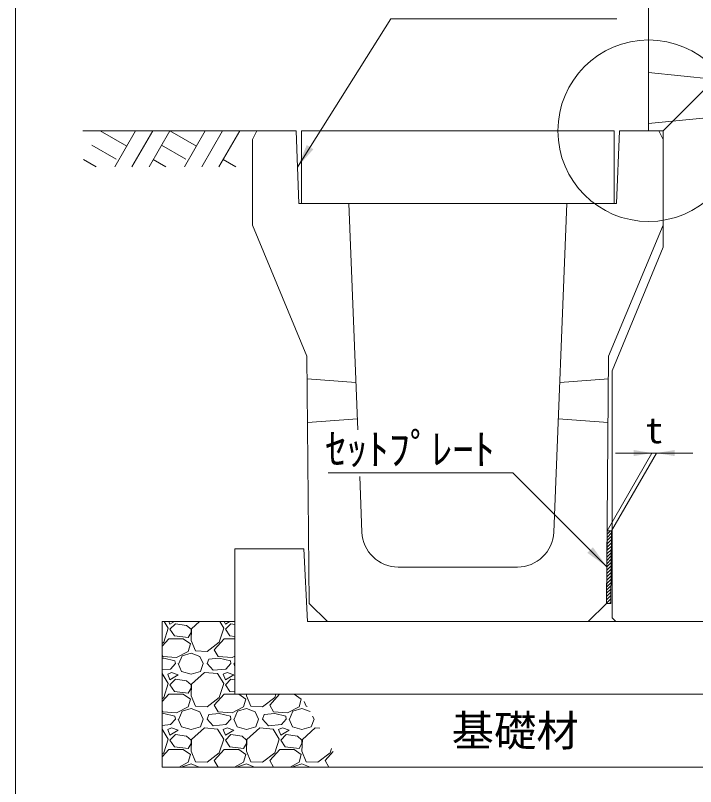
# Model space of a CAD drawing. Units: millimetres at full size; details may follow other scales. Extents: x 141358 to 163867, y 48648 to 57617.
# Drawn here: x 141958 to 142894, y 54114 to 55175 of the extents above; entities that cross this region are included whole.
import ezdxf
from ezdxf.enums import TextEntityAlignment as Align

# ---------------------------------------------------------------- set-up
doc = ezdxf.new("R2010")
doc.units = ezdxf.units.MM
doc.header["$LTSCALE"] = 20
doc.linetypes.add('DASHED', pattern=[7.5, 6, -1.5])
for name, color, linetype, lineweight in [('0_2', 7, 'Continuous', 9), ('セットプレート', 1, 'Continuous', 9), ('図枠', 7, 'Continuous', 5), ('寸法線', 7, 'Continuous', 13), ('引出線', 4, 'Continuous', 9), ('本体', 2, 'Continuous', 20), ('ﾊｯﾁﾝｸﾞ', 7, 'Continuous', 5)]:
    doc.layers.add(name, color=color, linetype=linetype, lineweight=lineweight)
doc.styles.add('ＭＳ ゴシック', font='')
doc.styles.get('ＭＳ ゴシック').set_extended_font_data('MS Gothic')

# ---------------------------------------------------------------- blocks, each defined once
blk = doc.blocks.new('filled_arrow')
at = {"color": 0, "linetype": 'Continuous', "lineweight": -2}
blk.add_solid([(7.5, 1.25), (0, 0), (7.5, -1.25)], dxfattribs=at)

msp = doc.modelspace()

# ---------------------------------------------------------------- hatches: boundary and pattern name
at = {"layer": 'ﾊｯﾁﾝｸﾞ'}
h = msp.add_hatch(dxfattribs=at)
h.set_pattern_fill('USER', color=256, style=0, pattern_type=2)
h.set_pattern_definition([(45, (166405.76, 69159.76), (-2.24506, 2.24506), [])])
h.paths.add_polyline_path([(142778.17, 54466.02), (142772.17, 54466.07), (142771.31, 54366.08), (142777.31, 54366.03)])

# ---------------------------------------------------------------- linework, layer by layer
at = {"layer": '0_2', "lineweight": 20}
for p, q in [((142290.24, 55016.08), (142051.09, 55016.08)), ((142160.17, 54341.08), (142160.17, 54141.08)), ((142260.17, 54241.08), (143031.24, 54241.08)), ((142160.17, 54141.08), (143131.24, 54141.08))]:
    msp.add_line(p, q, dxfattribs=at)
at = {"layer": '0_2'}
for p, q in [((142772.17, 54466.07), (142833.8, 54572.82)), ((142778.17, 54466.02), (142839.83, 54572.82)), ((142783.8, 54572.82), (142889.83, 54572.82))]:
    msp.add_line(p, q, dxfattribs=at)
at = {"layer": '0_2', "lineweight": 13}
for p, q in [((142160.17, 54341.08), (142260.17, 54341.08)), ((142260.17, 54341.08), (142260.17, 54241.08))]:
    msp.add_line(p, q, dxfattribs=at)
at = {"layer": 'セットプレート', "lineweight": 20}
for p, q in [((142772.17, 54466.07), (142771.31, 54366.08)), ((142772.17, 54466.07), (142778.17, 54466.02)), ((142778.17, 54466.02), (142777.31, 54366.03)), ((142771.31, 54366.08), (142777.31, 54366.03))]:
    msp.add_line(p, q, dxfattribs=at)
at = {"layer": '図枠', "lineweight": 20}
msp.add_line((141958.25, 48947.88), (141958.25, 57257.88), dxfattribs=at)
at = {"layer": '寸法線', "lineweight": 9}
msp.add_line((142849.24, 55016.08), (143117.42, 55284.25), dxfattribs=at)
msp.add_circle((142829.24, 55016.08), 124.8, dxfattribs=at)
at = {"layer": '引出線'}
for points in [[(142346.24, 54966.08), (142474.78, 55170.08), (142785.54, 55170.08)], [(142771.74, 54416.47), (142642.59, 54545.63), (142388.48, 54545.63)]]:
    msp.add_lwpolyline(points, dxfattribs=at)
at = {"layer": '本体', "linetype": 'DASHED', "lineweight": 9}
for p, q in [((142829.24, 55096.08), (142929.24, 55086.08)), ((142829.24, 55026.08), (142929.24, 55036.08)), ((142359.51, 54675.08), (142426.58, 54670.08)), ((142773.97, 54675.08), (142706.9, 54670.08)), ((142428.58, 54620.08), (142360.02, 54615.08)), ((142704.9, 54620.08), (142773.46, 54615.08))]:
    msp.add_line(p, q, dxfattribs=at)
at = {"layer": '本体'}
for p, q in [((142290.24, 55016.08), (142284.24, 55004.08)), ((142290.24, 55016.08), (142344.24, 55016.08)), ((142344.24, 55016.08), (142348.24, 54916.08)), ((142351.74, 55016.08), (142781.74, 55016.08)), ((142351.74, 55016.08), (142351.74, 54916.08)), ((142781.74, 55016.08), (142781.74, 54916.08)), ((142789.24, 55016.08), (142785.24, 54916.08)), ((142789.24, 55016.08), (142843.24, 55016.08)), ((142843.24, 55016.08), (142849.24, 55004.08)), ((142284.24, 55004.08), (142284.24, 54886.08)), ((142849.24, 55004.08), (142849.24, 54886.08)), ((142348.24, 54916.08), (142416.74, 54916.08)), ((142351.74, 54916.08), (142781.74, 54916.08)), ((142416.74, 54916.08), (142429.19, 54604.89)), ((142698.66, 54464.08), (142716.74, 54916.08)), ((142716.74, 54916.08), (142785.24, 54916.08)), ((142284.24, 54886.08), (142359.24, 54706.08)), ((142849.24, 54886.08), (142774.24, 54706.08)), ((142359.24, 54706.08), (142362.17, 54366.08)), ((142771.31, 54366.08), (142774.24, 54706.08)), ((142431.77, 54540.43), (142434.82, 54464.08)), ((142260.17, 54441.08), (142260.17, 54241.08)), ((142355.17, 54441.08), (142260.17, 54441.08)), ((142355.17, 54441.08), (142360.17, 54341.08)), ((142484.78, 54416.08), (142648.7, 54416.08)), ((142362.17, 54366.08), (142387.39, 54341.08)), ((142746.09, 54341.08), (142771.31, 54366.08)), ((142360.17, 54341.08), (142931.24, 54341.08)), ((142387.39, 54341.08), (142746.09, 54341.08)), ((142260.17, 54241.08), (143031.24, 54241.08))]:
    msp.add_line(p, q, dxfattribs=at)
msp.add_lwpolyline([(142849.24, 54856.08), (142849.24, 55016.08), (142829.24, 55016.08), (142829.24, 55611.08), (142834.24, 55616.08), (142929.24, 55616.08), (142929.24, 54341.08), (142784.24, 54341.08), (142779.24, 54346.08), (142779.24, 54686.08)], close=True, dxfattribs=at)
for centre, start, end in [((142484.78, 54466.08), 182.29061, 270), ((142648.7, 54466.08), 270, 357.70939)]:
    msp.add_arc(centre, 50, start, end, dxfattribs=at)
at = {"layer": 'ﾊｯﾁﾝｸﾞ', "lineweight": 9}
for p, q in [((142074.71, 55016.08), (142111.28, 54994.97)), ((142123.47, 55016.08), (142094.82, 54966.46)), ((142147.09, 55016.08), (142118.44, 54966.46)), ((142170.71, 55016.08), (142142.06, 54966.46)), ((142170.71, 55016.08), (142207.27, 54994.97)), ((142219.46, 55016.08), (142190.81, 54966.46)), ((142243.09, 55016.08), (142214.44, 54966.46)), ((142266.71, 55016.08), (142238.06, 54966.46)), ((142063.29, 54996.29), (142096.7, 54977)), ((142159.28, 54996.29), (142192.7, 54977)), ((142051.86, 54976.51), (142069.28, 54966.46)), ((142147.86, 54976.51), (142165.28, 54966.46)), ((142243.86, 54976.51), (142261.28, 54966.46))]:
    msp.add_line(p, q, dxfattribs=at)
at = {"layer": 'ﾊｯﾁﾝｸﾞ'}
for p, q in [((142168.57, 54332), (142163.02, 54341.08)), ((142169.36, 54341.08), (142170.86, 54337.33)), ((142170.86, 54337.33), (142177.1, 54341.08)), ((142211.35, 54341.08), (142200.57, 54331.24)), ((142244.77, 54332), (142239.22, 54341.08)), ((142245.56, 54341.08), (142247.06, 54337.33)), ((142247.06, 54337.33), (142253.3, 54341.08)), ((142162.47, 54312.95), (142168.57, 54332)), ((142178.48, 54338.09), (142170.86, 54330.47)), ((142170.86, 54330.47), (142176.95, 54321.33)), ((142193.72, 54335.81), (142178.48, 54338.09)), ((142199.81, 54330.47), (142193.72, 54335.81)), ((142200.57, 54331.24), (142199.81, 54315.23)), ((142199.81, 54325.9), (142199.81, 54330.47)), ((142238.67, 54312.95), (142244.77, 54332)), ((142254.68, 54338.09), (142247.06, 54330.47)), ((142247.06, 54330.47), (142253.15, 54321.33)), ((142260.17, 54337.27), (142254.68, 54338.09)), ((142176.95, 54321.33), (142196, 54319.04)), ((142196, 54319.04), (142199.81, 54325.9)), ((142253.15, 54321.33), (142260.17, 54320.49)), ((142160.17, 54307.34), (142169.33, 54317.52)), ((142160.17, 54311.17), (142162.47, 54312.95)), ((142169.33, 54317.52), (142189.14, 54317.52)), ((142189.14, 54317.52), (142199.05, 54310.66)), ((142199.05, 54310.66), (142196, 54299.99)), ((142199.81, 54315.23), (142205.91, 54300.76)), ((142221.91, 54299.99), (142238.67, 54312.95)), ((142231.82, 54302.28), (142245.53, 54317.52)), ((142245.53, 54317.52), (142260.17, 54317.52)), ((142196, 54299.99), (142180, 54291.61)), ((142187.62, 54293.9), (142199.81, 54297.71)), ((142199.81, 54297.71), (142212, 54293.14)), ((142205.91, 54300.76), (142221.91, 54299.99)), ((142237.15, 54293.14), (142231.82, 54302.28)), ((142160.95, 54293.14), (142160.17, 54294.47)), ((142162.47, 54290.85), (142160.17, 54290.61)), ((142180, 54291.61), (142160.95, 54293.14)), ((142177.71, 54287.04), (142162.47, 54290.85)), ((142178.48, 54283.23), (142177.71, 54287.04)), ((142183.05, 54283.23), (142187.62, 54293.9)), ((142212, 54293.14), (142216.58, 54283.23)), ((142221.91, 54283.23), (142224.2, 54289.33)), ((142238.67, 54290.85), (142224.2, 54289.33)), ((142256.2, 54291.61), (142237.15, 54293.14)), ((142253.91, 54287.04), (142238.67, 54290.85)), ((142254.68, 54283.23), (142253.91, 54287.04)), ((142260.17, 54293.69), (142256.2, 54291.61)), ((142171.62, 54275.61), (142160.17, 54274.61)), ((142178.48, 54283.23), (142171.62, 54275.61)), ((142182.29, 54283.23), (142186.86, 54272.56)), ((142212.77, 54272.56), (142216.58, 54283.23)), ((142230.29, 54274.09), (142221.91, 54283.23)), ((142247.82, 54275.61), (142230.29, 54274.09)), ((142254.68, 54283.23), (142247.82, 54275.61)), ((142258.49, 54283.23), (142260.17, 54279.3)), ((142259.25, 54283.23), (142260.17, 54285.38)), ((142160.19, 54269.51), (142160.17, 54269.51)), ((142168.57, 54255.8), (142160.19, 54269.51)), ((142173.14, 54271.04), (142167.81, 54268.75)), ((142167.81, 54268.75), (142170.86, 54261.13)), ((142170.86, 54261.13), (142182.29, 54267.99)), ((142182.29, 54267.99), (142173.14, 54271.04)), ((142186.86, 54272.56), (142199.81, 54268.75)), ((142199.81, 54268.75), (142212.77, 54272.56)), ((142218.1, 54271.04), (142200.57, 54255.04)), ((142236.39, 54269.51), (142218.1, 54271.04)), ((142244.77, 54255.8), (142236.39, 54269.51)), ((142249.34, 54271.04), (142244.01, 54268.75)), ((142244.01, 54268.75), (142247.06, 54261.13)), ((142247.06, 54261.13), (142258.49, 54267.99)), ((142258.49, 54267.99), (142249.34, 54271.04)), ((142162.47, 54236.75), (142168.57, 54255.8)), ((142178.48, 54261.89), (142170.86, 54254.27)), ((142193.72, 54259.61), (142178.48, 54261.89)), ((142199.81, 54254.27), (142193.72, 54259.61)), ((142200.57, 54255.04), (142199.81, 54239.03)), ((142238.67, 54236.75), (142244.77, 54255.8)), ((142254.68, 54261.89), (142247.06, 54254.27)), ((142260.17, 54261.07), (142254.68, 54261.89)), ((142170.86, 54254.27), (142176.95, 54245.13)), ((142176.95, 54245.13), (142196, 54242.84)), ((142196, 54242.84), (142199.81, 54249.7)), ((142199.81, 54249.7), (142199.81, 54254.27)), ((142247.06, 54254.27), (142253.15, 54245.13)), ((142253.15, 54245.13), (142260.17, 54244.29)), ((142160.17, 54231.14), (142169.33, 54241.32)), ((142160.17, 54234.97), (142162.47, 54236.75)), ((142169.33, 54241.32), (142189.14, 54241.32)), ((142189.14, 54241.32), (142199.05, 54234.46)), ((142199.05, 54234.46), (142196, 54223.79)), ((142199.81, 54239.03), (142205.91, 54224.56)), ((142221.91, 54223.79), (142238.67, 54236.75)), ((142231.82, 54226.08), (142245.53, 54241.32)), ((142245.53, 54241.32), (142260.17, 54241.32)), ((142265.69, 54241.08), (142275.25, 54234.46)), ((142275.25, 54234.46), (142272.2, 54223.79)), ((142276.11, 54241.08), (142276.01, 54239.03)), ((142276.01, 54239.03), (142282.11, 54224.56)), ((142298.11, 54223.79), (142314.87, 54236.75)), ((142308.02, 54226.08), (142321.51, 54241.08)), ((142314.87, 54236.75), (142316.26, 54241.08)), ((142341.89, 54241.08), (142351.45, 54234.46)), ((142351.45, 54234.46), (142348.4, 54223.79)), ((142196, 54223.79), (142180, 54215.41)), ((142205.91, 54224.56), (142221.91, 54223.79)), ((142237.15, 54216.94), (142231.82, 54226.08)), ((142272.2, 54223.79), (142256.2, 54215.41)), ((142282.11, 54224.56), (142298.11, 54223.79)), ((142313.35, 54216.94), (142308.02, 54226.08)), ((142348.4, 54223.79), (142332.4, 54215.41)), ((142355.56, 54231.09), (142358.31, 54224.56)), ((142358.31, 54224.56), (142359.36, 54224.51)), ((142160.95, 54216.94), (142160.17, 54218.27)), ((142162.47, 54214.65), (142160.17, 54214.41)), ((142180, 54215.41), (142160.95, 54216.94)), ((142177.71, 54210.84), (142162.47, 54214.65)), ((142183.05, 54207.03), (142187.62, 54217.7)), ((142187.62, 54217.7), (142199.81, 54221.51)), ((142199.81, 54221.51), (142212, 54216.94)), ((142212, 54216.94), (142216.58, 54207.03)), ((142221.91, 54207.03), (142224.2, 54213.13)), ((142238.67, 54214.65), (142224.2, 54213.13)), ((142256.2, 54215.41), (142237.15, 54216.94)), ((142253.91, 54210.84), (142238.67, 54214.65)), ((142259.25, 54207.03), (142263.82, 54217.7)), ((142263.82, 54217.7), (142276.01, 54221.51)), ((142276.01, 54221.51), (142288.2, 54216.94)), ((142288.2, 54216.94), (142292.78, 54207.03)), ((142298.11, 54207.03), (142300.4, 54213.13)), ((142314.87, 54214.65), (142300.4, 54213.13)), ((142332.4, 54215.41), (142313.35, 54216.94)), ((142330.11, 54210.84), (142314.87, 54214.65)), ((142335.45, 54207.03), (142340.02, 54217.7)), ((142340.02, 54217.7), (142352.21, 54221.51)), ((142352.21, 54221.51), (142363.54, 54217.26)), ((142178.48, 54207.03), (142171.62, 54199.41)), ((142178.48, 54207.03), (142177.71, 54210.84)), ((142182.29, 54207.03), (142186.86, 54196.36)), ((142212.77, 54196.36), (142216.58, 54207.03)), ((142230.29, 54197.89), (142221.91, 54207.03)), ((142254.68, 54207.03), (142247.82, 54199.41)), ((142254.68, 54207.03), (142253.91, 54210.84)), ((142258.49, 54207.03), (142263.06, 54196.36)), ((142288.97, 54196.36), (142292.78, 54207.03)), ((142306.49, 54197.89), (142298.11, 54207.03)), ((142330.88, 54207.03), (142324.02, 54199.41)), ((142330.88, 54207.03), (142330.11, 54210.84)), ((142334.69, 54207.03), (142339.26, 54196.36)), ((142365.17, 54196.36), (142368.98, 54207.03)), ((142367.1, 54211.1), (142368.98, 54207.03)), ((142171.62, 54199.41), (142160.17, 54198.41)), ((142160.19, 54193.31), (142160.17, 54193.31)), ((142168.57, 54179.6), (142160.19, 54193.31)), ((142173.14, 54194.84), (142167.81, 54192.55)), ((142167.81, 54192.55), (142170.86, 54184.93)), ((142170.86, 54184.93), (142182.29, 54191.79)), ((142182.29, 54191.79), (142173.14, 54194.84)), ((142186.86, 54196.36), (142199.81, 54192.55)), ((142199.81, 54192.55), (142212.77, 54196.36)), ((142218.1, 54194.84), (142200.57, 54178.84)), ((142236.39, 54193.31), (142218.1, 54194.84)), ((142247.82, 54199.41), (142230.29, 54197.89)), ((142244.77, 54179.6), (142236.39, 54193.31)), ((142249.34, 54194.84), (142244.01, 54192.55)), ((142244.01, 54192.55), (142247.06, 54184.93)), ((142247.06, 54184.93), (142258.49, 54191.79)), ((142258.49, 54191.79), (142249.34, 54194.84)), ((142263.06, 54196.36), (142276.01, 54192.55)), ((142276.01, 54192.55), (142288.97, 54196.36)), ((142294.3, 54194.84), (142276.77, 54178.84)), ((142312.59, 54193.31), (142294.3, 54194.84)), ((142324.02, 54199.41), (142306.49, 54197.89)), ((142320.97, 54179.6), (142312.59, 54193.31)), ((142325.54, 54194.84), (142320.21, 54192.55)), ((142320.21, 54192.55), (142323.26, 54184.93)), ((142323.26, 54184.93), (142334.69, 54191.79)), ((142334.69, 54191.79), (142325.54, 54194.84)), ((142339.26, 54196.36), (142352.21, 54192.55)), ((142352.21, 54192.55), (142365.17, 54196.36)), ((142370.5, 54194.84), (142352.97, 54178.84)), ((142376.79, 54194.31), (142370.5, 54194.84)), ((142178.48, 54185.69), (142170.86, 54178.07)), ((142193.72, 54183.41), (142178.48, 54185.69)), ((142199.81, 54178.07), (142193.72, 54183.41)), ((142254.68, 54185.69), (142247.06, 54178.07)), ((142269.92, 54183.41), (142254.68, 54185.69)), ((142276.01, 54178.07), (142269.92, 54183.41)), ((142330.88, 54185.69), (142323.26, 54178.07)), ((142346.12, 54183.41), (142330.88, 54185.69)), ((142352.21, 54178.07), (142346.12, 54183.41)), ((142162.47, 54160.55), (142168.57, 54179.6)), ((142170.86, 54178.07), (142176.95, 54168.93)), ((142196, 54166.64), (142199.81, 54173.5)), ((142200.57, 54178.84), (142199.81, 54162.83)), ((142199.81, 54173.5), (142199.81, 54178.07)), ((142238.67, 54160.55), (142244.77, 54179.6)), ((142247.06, 54178.07), (142253.15, 54168.93)), ((142272.2, 54166.64), (142276.01, 54173.5)), ((142276.77, 54178.84), (142276.01, 54162.83)), ((142276.01, 54173.5), (142276.01, 54178.07)), ((142314.87, 54160.55), (142320.97, 54179.6)), ((142323.26, 54178.07), (142329.35, 54168.93)), ((142348.4, 54166.64), (142352.21, 54173.5)), ((142352.97, 54178.84), (142352.21, 54162.83)), ((142352.21, 54173.5), (142352.21, 54178.07)), ((142160.17, 54154.94), (142169.33, 54165.12)), ((142160.17, 54158.77), (142162.47, 54160.55)), ((142169.33, 54165.12), (142189.14, 54165.12)), ((142176.95, 54168.93), (142196, 54166.64)), ((142189.14, 54165.12), (142199.05, 54158.26)), ((142199.81, 54162.83), (142205.91, 54148.36)), ((142221.91, 54147.59), (142238.67, 54160.55)), ((142231.82, 54149.88), (142245.53, 54165.12)), ((142245.53, 54165.12), (142265.34, 54165.12)), ((142253.15, 54168.93), (142272.2, 54166.64)), ((142265.34, 54165.12), (142275.25, 54158.26)), ((142276.01, 54162.83), (142282.11, 54148.36)), ((142298.11, 54147.59), (142314.87, 54160.55)), ((142308.02, 54149.88), (142321.73, 54165.12)), ((142321.73, 54165.12), (142341.54, 54165.12)), ((142329.35, 54168.93), (142348.4, 54166.64)), ((142341.54, 54165.12), (142351.45, 54158.26)), ((142352.21, 54162.83), (142358.31, 54148.36)), ((142374.31, 54147.59), (142391.07, 54160.55)), ((142384.22, 54149.88), (142395.32, 54162.22)), ((142391.07, 54160.55), (142392.93, 54166.35)), ((142199.05, 54158.26), (142196, 54147.59)), ((142205.91, 54148.36), (142221.91, 54147.59)), ((142236.95, 54141.08), (142231.82, 54149.88)), ((142275.25, 54158.26), (142272.2, 54147.59)), ((142282.11, 54148.36), (142298.11, 54147.59)), ((142313.15, 54141.08), (142308.02, 54149.88)), ((142351.45, 54158.26), (142348.4, 54147.59)), ((142358.31, 54148.36), (142374.31, 54147.59)), ((142389.35, 54141.08), (142384.22, 54149.88)), ((142160.75, 54141.08), (142160.17, 54142.07)), ((142196, 54147.59), (142183.56, 54141.08)), ((142187.44, 54141.08), (142187.62, 54141.5)), ((142187.62, 54141.5), (142199.81, 54145.31)), ((142199.81, 54145.31), (142211.09, 54141.08)), ((142272.2, 54147.59), (142259.76, 54141.08)), ((142263.64, 54141.08), (142263.82, 54141.5)), ((142263.82, 54141.5), (142276.01, 54145.31)), ((142276.01, 54145.31), (142287.29, 54141.08)), ((142348.4, 54147.59), (142335.96, 54141.08)), ((142339.84, 54141.08), (142340.02, 54141.5)), ((142340.02, 54141.5), (142352.21, 54145.31)), ((142352.21, 54145.31), (142363.49, 54141.08))]:
    msp.add_line(p, q, dxfattribs=at)

# ---------------------------------------------------------------- block references
at = {"layer": '0_2', "xscale": 3.33, "yscale": 3.33, "rotation": 180}
msp.add_blockref('filled_arrow', (142833.8, 54572.82), dxfattribs=at)
at = {"layer": '0_2', "xscale": 3.33, "yscale": 3.33}
msp.add_blockref('filled_arrow', (142839.83, 54572.82), dxfattribs=at)
at = {"layer": '引出線', "xscale": 4.33, "yscale": 4.33}
for p, rotation in [((142346.24, 54966.08), 57.8), ((142771.74, 54416.47), 135)]:
    msp.add_blockref('filled_arrow', p, dxfattribs=dict(at, rotation=rotation))

# ---------------------------------------------------------------- texts
at = {"layer": '0_2', "style": 'ＭＳ ゴシック'}
msp.add_text('t', height=35.6, dxfattribs=at).set_placement((142836.81, 54604.07), align=Align.MIDDLE_CENTER)
at = {"layer": '寸法線', "style": 'ＭＳ ゴシック'}
msp.add_text('基礎材', height=42.72, dxfattribs=at).set_placement((142645.71, 54191.08), align=Align.MIDDLE_CENTER)
at = {"layer": '引出線', "style": 'ＭＳ ゴシック'}
msp.add_text('ｾｯﾄﾌﾟﾚｰﾄ', height=42.72, dxfattribs=at).set_placement((142617.59, 54599.63), align=Align.TOP_RIGHT)

doc.saveas('drawing.dxf')
